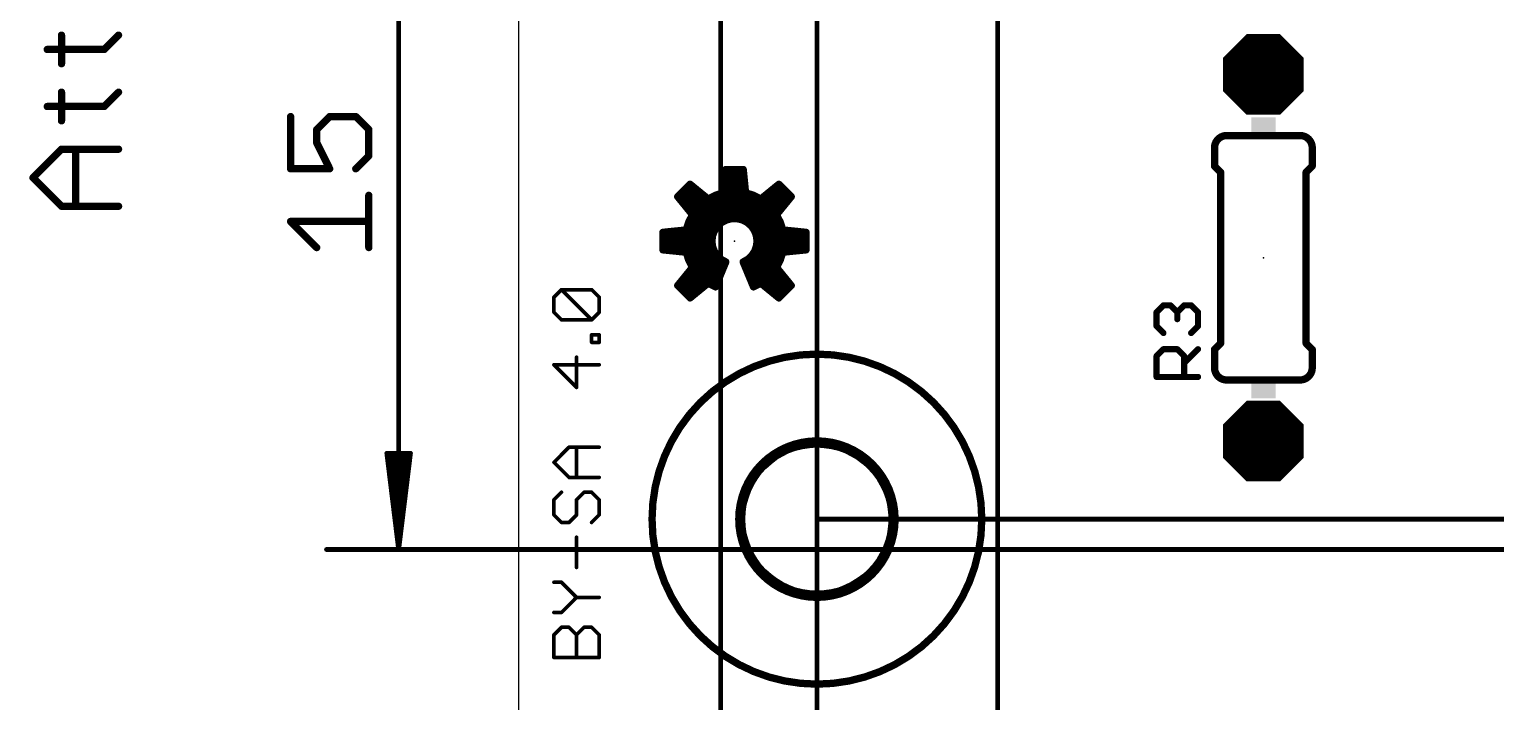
# Model space of a CAD drawing. Extents: x -10 to 70, y -21 to 116.
# Drawn here: x -10.18 to 20.32, y 6.29 to 20.26 of the extents above; entities that cross this region are included whole.
import ezdxf

# ---------------------------------------------------------------- set-up
doc = ezdxf.new("R2010")
doc.units = 0
for name, color, linetype in [('17', 82, 'CONTINUOUS'), ('20', 7, 'CONTINUOUS'), ('21', 253, 'CONTINUOUS'), ('23', 7, 'CONTINUOUS'), ('25', 253, 'CONTINUOUS'), ('47', 253, 'CONTINUOUS')]:
    doc.layers.add(name, color=color, linetype=linetype)

# ---------------------------------------------------------------- blocks, each defined once
blk = doc.blocks.new('RECT')
blk.add_solid([(-0.5, -0.5), (0.5, -0.5), (-0.5, 0.5), (0.5, 0.5)])
blk = doc.blocks.new('OCTAGONP')
at = {"const_width": 0.5}
blk.add_lwpolyline([(-0.25, -0.1036), (-0.25, 0.1036), (-0.1036, 0.25), (0.1036, 0.25), (0.25, 0.1036), (0.25, -0.1036), (0.1036, -0.25), (-0.1036, -0.25), (-0.25, -0.1036), (-0.25, 0.1036)], dxfattribs=at)

msp = doc.modelspace()

# ---------------------------------------------------------------- linework, layer by layer
at = {"layer": '20'}
msp.add_line((0, 0), (0, 50), dxfattribs=at)
msp.add_circle((6.1995, 10.08), 1.5, dxfattribs=at)
at = {"layer": '21'}
for points, const_width in [([(14.724, 18.052, 0.4142), (14.47, 17.798)], 0.1524), ([(14.724, 18.0901, 1), (14.724, 18.0139)], 0.0762), ([(14.724, 18.0139, 1), (14.724, 18.0901)], 0.0762), ([(16.502, 17.798, 0.4142), (16.248, 18.052)], 0.1524), ([(16.248, 18.0901, 1), (16.248, 18.0139)], 0.0762), ([(16.248, 18.0139, 1), (16.248, 18.0901)], 0.0762), ([(14.5081, 17.798, 1), (14.4319, 17.798)], 0.0762), ([(14.4319, 17.798, 1), (14.5081, 17.798)], 0.0762), ([(16.5401, 17.798, 1), (16.4639, 17.798)], 0.0762), ([(16.4639, 17.798, 1), (16.5401, 17.798)], 0.0762), ([(4.3022, 17.3848, 1), (4.3022, 17.3098)], 0.075), ([(4.3395, 17.3435, 1), (4.2649, 17.3511)], 0.075), ([(4.7051, 17.3511, 1), (4.6305, 17.3435)], 0.075), ([(4.6678, 17.3098, 1), (4.6678, 17.3848)], 0.075), ([(14.4319, 17.417, 1), (14.5081, 17.417)], 0.0762), ([(14.4969, 17.4439, 1), (14.4431, 17.3901)], 0.0762), ([(16.4639, 17.417, 1), (16.5401, 17.417)], 0.0762), ([(16.5289, 17.3901, 1), (16.4751, 17.4439)], 0.0762), ([(3.5852, 17.0696, 1), (3.5378, 17.0114)], 0.075), ([(3.588, 17.014, 1), (3.535, 17.067)], 0.075), ([(4.2728, 17.096, 1), (4.2728, 17.021)], 0.075), ([(4.2881, 17.246, 1), (4.2881, 17.171)], 0.075), ([(4.6819, 17.171, 1), (4.6819, 17.246)], 0.075), ([(4.6972, 17.021, 1), (4.6972, 17.096)], 0.075), ([(5.435, 17.067, 1), (5.382, 17.014)], 0.075), ([(5.4322, 17.0114, 1), (5.3848, 17.0696)], 0.075), ([(14.6351, 17.29, 1), (14.5589, 17.29)], 0.0762), ([(14.5701, 17.2631, 1), (14.6239, 17.3169)], 0.0762), ([(16.4131, 17.29, 1), (16.3369, 17.29)], 0.0762), ([(16.3481, 17.3169, 1), (16.4019, 17.2631)], 0.0762), ([(3.3321, 16.8057, 1), (3.2739, 16.7583)], 0.075), ([(3.2765, 16.8085, 1), (3.3295, 16.7555)], 0.075), ([(3.3222, 16.796, 1), (3.3222, 16.721)], 0.075), ([(3.4295, 16.946, 1), (3.4295, 16.871)], 0.075), ([(3.7234, 16.871, 1), (3.7234, 16.946)], 0.075), ([(3.9213, 16.7664, 1), (3.9557, 16.6998)], 0.075), ([(3.9074, 16.721, 1), (3.9074, 16.796)], 0.075), ([(3.9148, 16.704, 1), (3.9622, 16.7622)], 0.075), ([(3.9878, 16.796, 1), (3.9878, 16.721)], 0.075), ([(4.0789, 16.847, 1), (4.1018, 16.7756)], 0.075), ([(4.1075, 16.778, 1), (4.0732, 16.8447)], 0.075), ([(4.2157, 16.8672, 1), (4.2903, 16.8596)], 0.075), ([(4.2576, 16.946, 1), (4.2576, 16.871)], 0.075), ([(4.2644, 16.8277, 1), (4.2416, 16.8991)], 0.075), ([(4.7284, 16.8991, 1), (4.7056, 16.8277)], 0.075), ([(4.6797, 16.8596, 1), (4.7543, 16.8672)], 0.075), ([(4.7124, 16.871, 1), (4.7124, 16.946)], 0.075), ([(4.8968, 16.8447, 1), (4.8625, 16.778)], 0.075), ([(4.8682, 16.7756, 1), (4.8911, 16.847)], 0.075), ([(4.9822, 16.721, 1), (4.9822, 16.796)], 0.075), ([(5.0078, 16.7622, 1), (5.0552, 16.704)], 0.075), ([(5.0143, 16.6998, 1), (5.0487, 16.7664)], 0.075), ([(5.0627, 16.796, 1), (5.0627, 16.721)], 0.075), ([(5.2466, 16.946, 1), (5.2466, 16.871)], 0.075), ([(5.5405, 16.871, 1), (5.5405, 16.946)], 0.075), ([(5.6961, 16.7583, 1), (5.6379, 16.8057)], 0.075), ([(5.6405, 16.7555, 1), (5.6935, 16.8085)], 0.075), ([(5.6478, 16.721, 1), (5.6478, 16.796)], 0.075), ([(3.4445, 16.646, 1), (3.4445, 16.571)], 0.075), ([(3.5668, 16.496, 1), (3.5668, 16.421)], 0.075), ([(3.6437, 16.3878, 1), (3.5771, 16.4222)], 0.075), ([(5.3929, 16.4222, 1), (5.3263, 16.3878)], 0.075), ([(5.4032, 16.421, 1), (5.4032, 16.496)], 0.075), ([(5.5255, 16.571, 1), (5.5255, 16.646)], 0.075), ([(3.5019, 16.196, 1), (3.5019, 16.121)], 0.075), ([(3.4839, 16.0532, 1), (3.4763, 16.1278)], 0.075), ([(3.4988, 16.2703, 1), (3.5655, 16.236)], 0.075), ([(3.5679, 16.2417, 1), (3.4965, 16.2646)], 0.075), ([(3.5607, 16.346, 1), (3.5607, 16.271)], 0.075), ([(3.5813, 16.3813, 1), (3.6395, 16.4287)], 0.075), ([(4.1075, 16.1954, 1), (4.1576, 16.1396)], 0.075), ([(4.1635, 16.1463, 1), (4.1016, 16.1887)], 0.075), ([(4.1264, 16.121, 1), (4.1264, 16.196)], 0.075), ([(4.1984, 16.2755, 1), (4.2338, 16.2093)], 0.075), ([(4.2411, 16.2145, 1), (4.1911, 16.2703)], 0.075), ([(4.3058, 16.3316, 1), (4.3244, 16.2589)], 0.075), ([(4.3328, 16.2622, 1), (4.2974, 16.3283)], 0.075), ([(4.3667, 16.271, 1), (4.3667, 16.346)], 0.075), ([(4.4234, 16.3606, 1), (4.4242, 16.2856)], 0.075), ([(4.4331, 16.2868, 1), (4.4145, 16.3594)], 0.075), ([(4.5445, 16.3609, 1), (4.5275, 16.2878)], 0.075), ([(4.5364, 16.2868, 1), (4.5356, 16.3618)], 0.075), ([(4.6039, 16.346, 1), (4.6039, 16.271)], 0.075), ([(4.6622, 16.3323, 1), (4.6283, 16.2654)], 0.075), ([(4.6367, 16.2623, 1), (4.6538, 16.3354)], 0.075), ([(4.7697, 16.2766, 1), (4.7209, 16.2197)], 0.075), ([(4.7284, 16.2147, 1), (4.7623, 16.2816)], 0.075), ([(4.861, 16.1969, 1), (4.8, 16.1532)], 0.075), ([(4.8424, 16.196, 1), (4.8424, 16.121)], 0.075), ([(4.8061, 16.1466, 1), (4.8549, 16.2035)], 0.075), ([(5.3305, 16.4287, 1), (5.3887, 16.3813)], 0.075), ([(5.4735, 16.2646, 1), (5.4021, 16.2417)], 0.075), ([(5.4045, 16.236, 1), (5.4712, 16.2703)], 0.075), ([(5.4093, 16.271, 1), (5.4093, 16.346)], 0.075), ([(5.4937, 16.1278, 1), (5.4861, 16.0532)], 0.075), ([(5.4681, 16.121, 1), (5.4681, 16.196)], 0.075), ([(3.0337, 16.0413, 1), (2.9587, 16.0413)], 0.075), ([(2.9924, 16.0786, 1), (3, 16.004)], 0.075), ([(2.9962, 16.046, 1), (2.9962, 15.971)], 0.075), ([(2.9962, 15.896, 1), (2.9962, 15.821)], 0.075), ([(3.4444, 16.1019, 1), (3.5158, 16.0791)], 0.075), ([(4.0534, 15.8629, 1), (3.979, 15.8541)], 0.075), ([(3.979, 15.863, 1), (4.0534, 15.854)], 0.075), ([(3.9946, 15.9831, 1), (4.0647, 15.9567)], 0.075), ([(4.0669, 15.9654, 1), (3.9924, 15.9744)], 0.075), ([(4.0162, 15.821, 1), (4.0162, 15.896)], 0.075), ([(4.0382, 16.0961, 1), (4.1001, 16.0537)], 0.075), ([(4.1043, 16.0617, 1), (4.0341, 16.0881)], 0.075), ([(4.0442, 15.971, 1), (4.0442, 16.046)], 0.075), ([(4.9306, 16.0979, 1), (4.8611, 16.0699)], 0.075), ([(4.8654, 16.062, 1), (4.9263, 16.1057)], 0.075), ([(4.9261, 16.046, 1), (4.9261, 15.971)], 0.075), ([(4.9748, 15.9851, 1), (4.9005, 15.9745)], 0.075), ([(4.9029, 15.9658, 1), (4.9725, 15.9937)], 0.075), ([(4.9525, 15.896, 1), (4.9525, 15.821)], 0.075), ([(4.9909, 15.865, 1), (4.9162, 15.8723)], 0.075), ([(4.9164, 15.8634, 1), (4.9907, 15.874)], 0.075), ([(5.4542, 16.0791, 1), (5.5256, 16.1019)], 0.075), ([(6.0113, 16.0413, 1), (5.9363, 16.0413)], 0.075), ([(5.97, 16.004, 1), (5.9776, 16.0786)], 0.075), ([(5.9738, 15.971, 1), (5.9738, 16.046)], 0.075), ([(5.9738, 15.821, 1), (5.9738, 15.896)], 0.075), ([(2.9962, 15.746, 1), (2.9962, 15.671)], 0.075), ([(3, 15.713, 1), (2.9924, 15.6384)], 0.075), ([(2.9587, 15.6757, 1), (3.0337, 15.6757)], 0.075), ([(3.5158, 15.6379, 1), (3.4444, 15.6151)], 0.075), ([(3.5019, 15.596, 1), (3.5019, 15.521)], 0.075), ([(3.4763, 15.5892, 1), (3.4839, 15.6638)], 0.075), ([(4.0643, 15.762, 1), (3.994, 15.7361)], 0.075), ([(3.9919, 15.7447, 1), (4.0664, 15.7535)], 0.075), ([(4.0985, 15.6665, 1), (4.0361, 15.6248)], 0.075), ([(4.0321, 15.6327, 1), (4.1025, 15.6586)], 0.075), ([(4.0441, 15.671, 1), (4.0441, 15.746)], 0.075), ([(4.154, 15.5816, 1), (4.1031, 15.5265)], 0.075), ([(4.0973, 15.5332, 1), (4.1597, 15.5749)], 0.075), ([(4.1255, 15.521, 1), (4.1255, 15.596)], 0.075), ([(4.7806, 15.4478, 1), (4.7438, 15.5131)], 0.075), ([(4.8126, 15.5777, 1), (4.8755, 15.5367)], 0.075), ([(4.8449, 15.596, 1), (4.8449, 15.521)], 0.075), ([(4.8697, 15.5298, 1), (4.8184, 15.5845)], 0.075), ([(4.87, 15.6636, 1), (4.9407, 15.6387)], 0.075), ([(4.9368, 15.6307, 1), (4.8739, 15.6716)], 0.075), ([(4.9255, 15.746, 1), (4.9255, 15.671)], 0.075), ([(4.9052, 15.7607, 1), (4.9799, 15.7533)], 0.075), ([(4.9779, 15.7446, 1), (4.9072, 15.7695)], 0.075), ([(5.4861, 15.6638, 1), (5.4937, 15.5892)], 0.075), ([(5.5256, 15.6151, 1), (5.4542, 15.6379)], 0.075), ([(5.4681, 15.521, 1), (5.4681, 15.596)], 0.075), ([(5.9363, 15.6757, 1), (6.0113, 15.6757)], 0.075), ([(5.9776, 15.6384, 1), (5.97, 15.713)], 0.075), ([(5.9738, 15.671, 1), (5.9738, 15.746)], 0.075), ([(3.5655, 15.481, 1), (3.4988, 15.4467)], 0.075), ([(3.4965, 15.4524, 1), (3.5679, 15.4753)], 0.075), ([(3.5607, 15.446, 1), (3.5607, 15.371)], 0.075), ([(3.5668, 15.296, 1), (3.5668, 15.221)], 0.075), ([(3.5771, 15.2948, 1), (3.6437, 15.3292)], 0.075), ([(3.6395, 15.2883, 1), (3.5813, 15.3357)], 0.075), ([(4.2278, 15.512, 1), (4.1911, 15.4465)], 0.075), ([(4.184, 15.4517, 1), (4.2349, 15.5068)], 0.075), ([(4.2365, 15.221, 1), (4.2365, 15.296)], 0.075), ([(4.3402, 15.411, 1), (4.271, 15.4398)], 0.075), ([(4.2873, 15.3927, 1), (4.3239, 15.4581)], 0.075), ([(4.2986, 15.371, 1), (4.2986, 15.446)], 0.075), ([(4.699, 15.4398, 1), (4.6298, 15.411)], 0.075), ([(4.646, 15.4581, 1), (4.6828, 15.3927)], 0.075), ([(4.6714, 15.446, 1), (4.6714, 15.371)], 0.075), ([(4.7335, 15.296, 1), (4.7335, 15.221)], 0.075), ([(4.7365, 15.5078, 1), (4.7878, 15.4531)], 0.075), ([(5.3887, 15.3357, 1), (5.3305, 15.2883)], 0.075), ([(5.3263, 15.3292, 1), (5.3929, 15.2948)], 0.075), ([(5.4021, 15.4753, 1), (5.4735, 15.4524)], 0.075), ([(5.4032, 15.221, 1), (5.4032, 15.296)], 0.075), ([(5.4712, 15.4467, 1), (5.4045, 15.481)], 0.075), ([(5.4093, 15.371, 1), (5.4093, 15.446)], 0.075), ([(3.3295, 14.9615, 1), (3.2765, 14.9085)], 0.075), ([(3.2739, 14.9587, 1), (3.3321, 14.9113)], 0.075), ([(3.3222, 14.996, 1), (3.3222, 14.921)], 0.075), ([(3.4445, 15.146, 1), (3.4445, 15.071)], 0.075), ([(3.9557, 15.0172, 1), (3.9213, 14.9506)], 0.075), ([(3.9073, 14.921, 1), (3.9073, 14.996)], 0.075), ([(3.9622, 14.9548, 1), (3.9148, 15.013)], 0.075), ([(3.9878, 14.996, 1), (3.9878, 14.921)], 0.075), ([(4.0557, 14.9201, 1), (4.1249, 14.8913)], 0.075), ([(4.0731, 14.8724, 1), (4.1075, 14.939)], 0.075), ([(4.1122, 14.921, 1), (4.1122, 14.996)], 0.075), ([(4.1743, 15.071, 1), (4.1743, 15.146)], 0.075), ([(4.7957, 15.146, 1), (4.7957, 15.071)], 0.075), ([(4.8578, 14.996, 1), (4.8578, 14.921)], 0.075), ([(4.8625, 14.939, 1), (4.8969, 14.8724)], 0.075), ([(4.8451, 14.8913, 1), (4.9143, 14.9201)], 0.075), ([(4.9822, 14.921, 1), (4.9822, 14.996)], 0.075), ([(5.0552, 15.013, 1), (5.0078, 14.9548)], 0.075), ([(5.0487, 14.9506, 1), (5.0143, 15.0172)], 0.075), ([(5.0627, 14.996, 1), (5.0627, 14.921)], 0.075), ([(5.5255, 15.071, 1), (5.5255, 15.146)], 0.075), ([(5.6379, 14.9113, 1), (5.6961, 14.9587)], 0.075), ([(5.6935, 14.9085, 1), (5.6405, 14.9615)], 0.075), ([(5.6478, 14.921, 1), (5.6478, 14.996)], 0.075), ([(0.7488, 14.6918, 1), (0.7107, 14.6918)], 0.0381), ([(0.7163, 14.7053, 1), (0.7433, 14.6784)], 0.0381), ([(0.9, 14.8621, 1), (0.8731, 14.8351)], 0.0381), ([(0.8866, 14.8677, 1), (0.8866, 14.8296)], 0.0381), ([(0.9, 14.8351, 1), (0.8731, 14.8621)], 0.0381), ([(1.5271, 14.8621, 1), (1.5002, 14.8351)], 0.0381), ([(1.5136, 14.8296, 1), (1.5136, 14.8677)], 0.0381), ([(1.6895, 14.6918, 1), (1.6514, 14.6918)], 0.0381), ([(1.6569, 14.6784, 1), (1.6839, 14.7053)], 0.0381), ([(3.4295, 14.846, 1), (3.4295, 14.771)], 0.075), ([(3.5378, 14.7056, 1), (3.5852, 14.6474)], 0.075), ([(3.535, 14.65, 1), (3.588, 14.703)], 0.075), ([(3.7234, 14.771, 1), (3.7234, 14.846)], 0.075), ([(5.2466, 14.846, 1), (5.2466, 14.771)], 0.075), ([(5.382, 14.703, 1), (5.435, 14.65)], 0.075), ([(5.3848, 14.6474, 1), (5.4322, 14.7056)], 0.075), ([(5.5405, 14.771, 1), (5.5405, 14.846)], 0.075), ([(0.7107, 14.3783, 1), (0.7488, 14.3783)], 0.0381), ([(0.7433, 14.3918, 1), (0.7163, 14.3648)], 0.0381), ([(1.6514, 14.3783, 1), (1.6895, 14.3783)], 0.0381), ([(1.6839, 14.3648, 1), (1.6569, 14.3918)], 0.0381), ([(0.8866, 14.2406, 1), (0.8866, 14.2025)], 0.0381), ([(0.8731, 14.2081, 1), (0.9, 14.235)], 0.0381), ([(1.5002, 14.235, 1), (1.5271, 14.2081)], 0.0381), ([(1.5002, 14.2081, 1), (1.5271, 14.235)], 0.0381), ([(1.5136, 14.2025, 1), (1.5136, 14.2406)], 0.0381), ([(1.5327, 13.9106, 1), (1.4946, 13.9106)], 0.0381), ([(1.5136, 13.9296, 1), (1.5136, 13.8915)], 0.0381), ([(1.5136, 13.7728, 1), (1.5136, 13.7347)], 0.0381), ([(1.4946, 13.7538, 1), (1.5327, 13.7538)], 0.0381), ([(1.6895, 13.9106, 1), (1.6514, 13.9106)], 0.0381), ([(1.6514, 13.7538, 1), (1.6895, 13.7538)], 0.0381), ([(1.6704, 13.8915, 1), (1.6704, 13.9296)], 0.0381), ([(1.6704, 13.7347, 1), (1.6704, 13.7728)], 0.0381), ([(14.5589, 13.734, 1), (14.6351, 13.734)], 0.0762), ([(14.6239, 13.7071, 1), (14.5701, 13.7609)], 0.0762), ([(16.3369, 13.734, 1), (16.4131, 13.734)], 0.0762), ([(16.4019, 13.7609, 1), (16.3481, 13.7071)], 0.0762), ([(1.2192, 13.4453, 1), (1.1811, 13.4453)], 0.0381), ([(6.1995, 6.651, 1), (6.1995, 13.509, 1), (6.1995, 6.651)], 0.1524), ([(14.5081, 13.607, 1), (14.4319, 13.607)], 0.0762), ([(14.4431, 13.6339, 1), (14.4969, 13.5801)], 0.0762), ([(16.5401, 13.607, 1), (16.4639, 13.607)], 0.0762), ([(16.4751, 13.5801, 1), (16.5289, 13.6339)], 0.0762), ([(0.7298, 13.3076, 1), (0.7298, 13.2695)], 0.0381), ([(0.7433, 13.302, 1), (0.7163, 13.2751)], 0.0381), ([(1.6704, 13.2695, 1), (1.6704, 13.3076)], 0.0381), ([(14.47, 13.226, 0.4142), (14.724, 12.972)], 0.1524), ([(14.5081, 13.226, 1), (14.4319, 13.226)], 0.0762), ([(14.4319, 13.226, 1), (14.5081, 13.226)], 0.0762), ([(16.248, 12.972, 0.4142), (16.502, 13.226)], 0.1524), ([(16.5401, 13.226, 1), (16.4639, 13.226)], 0.0762), ([(16.4639, 13.226, 1), (16.5401, 13.226)], 0.0762), ([(1.1811, 12.8183, 1), (1.2192, 12.8183)], 0.0381), ([(1.1866, 12.8048, 1), (1.2136, 12.8317)], 0.0381), ([(14.724, 13.0101, 1), (14.724, 12.9339)], 0.0762), ([(14.724, 12.9339, 1), (14.724, 13.0101)], 0.0762), ([(16.248, 13.0101, 1), (16.248, 12.9339)], 0.0762), ([(16.248, 12.9339, 1), (16.248, 13.0101)], 0.0762), ([(1.0433, 11.5934, 1), (1.0433, 11.5553)], 0.0381), ([(1.0568, 11.5608, 1), (1.0299, 11.5878)], 0.0381), ([(1.2192, 11.5743, 1), (1.1811, 11.5743)], 0.0381), ([(1.6704, 11.5553, 1), (1.6704, 11.5934)], 0.0381), ([(6.1995, 8.48, 1), (6.1995, 11.68, 1), (6.1995, 8.48)], 0.2032), ([(0.7433, 11.2742, 1), (0.7163, 11.2473)], 0.0381), ([(0.7163, 11.2742, 1), (0.7433, 11.2473)], 0.0381), ([(1.0433, 10.9663, 1), (1.0433, 10.9282)], 0.0381), ([(1.6704, 10.9282, 1), (1.6704, 10.9663)], 0.0381), ([(0.9, 10.6253, 1), (0.8731, 10.6523)], 0.0381), ([(1.0299, 10.9338, 1), (1.0568, 10.9607)], 0.0381), ([(1.1811, 10.9472, 1), (1.2192, 10.9472)], 0.0381), ([(1.3569, 10.6578, 1), (1.3569, 10.6197)], 0.0381), ([(1.3703, 10.6253, 1), (1.3434, 10.6523)], 0.0381), ([(1.5271, 10.6523, 1), (1.5002, 10.6253)], 0.0381), ([(1.5136, 10.6197, 1), (1.5136, 10.6578)], 0.0381), ([(0.7488, 10.482, 1), (0.7107, 10.482)], 0.0381), ([(0.7163, 10.4955, 1), (0.7433, 10.4685)], 0.0381), ([(1.1866, 10.4955, 1), (1.2136, 10.4685)], 0.0381), ([(1.2192, 10.482, 1), (1.1811, 10.482)], 0.0381), ([(1.6895, 10.482, 1), (1.6514, 10.482)], 0.0381), ([(1.6569, 10.4685, 1), (1.6839, 10.4955)], 0.0381), ([(0.7107, 10.1685, 1), (0.7488, 10.1685)], 0.0381), ([(0.7433, 10.1819, 1), (0.7163, 10.155)], 0.0381), ([(1.1811, 10.1685, 1), (1.2192, 10.1685)], 0.0381), ([(1.2136, 10.155, 1), (1.1866, 10.1819)], 0.0381), ([(1.6514, 10.1685, 1), (1.6895, 10.1685)], 0.0381), ([(1.6839, 10.155, 1), (1.6569, 10.1819)], 0.0381), ([(0.8866, 10.0308, 1), (0.8866, 9.9927)], 0.0381), ([(0.8731, 9.9982, 1), (0.9, 10.0252)], 0.0381), ([(1.0299, 10.0252, 1), (1.0568, 9.9982)], 0.0381), ([(1.0433, 9.9927, 1), (1.0433, 10.0308)], 0.0381), ([(1.5002, 10.0252, 1), (1.5271, 9.9982)], 0.0381), ([(1.2192, 9.7033, 1), (1.1811, 9.7033)], 0.0381), ([(1.1811, 9.0762, 1), (1.2192, 9.0762)], 0.0381), ([(0.7298, 8.7868, 1), (0.7298, 8.7487)], 0.0381), ([(0.9, 8.7812, 1), (0.8731, 8.7543)], 0.0381), ([(0.8866, 8.7487, 1), (0.8866, 8.7868)], 0.0381), ([(1.2001, 8.4733, 1), (1.2001, 8.4352)], 0.0381), ([(1.2136, 8.4407, 1), (1.1866, 8.4677)], 0.0381), ([(1.1866, 8.4407, 1), (1.2136, 8.4677)], 0.0381), ([(1.6704, 8.4352, 1), (1.6704, 8.4733)], 0.0381), ([(0.7298, 8.1597, 1), (0.7298, 8.1216)], 0.0381), ([(0.8731, 8.1541, 1), (0.9, 8.1272)], 0.0381), ([(0.8866, 8.1216, 1), (0.8866, 8.1597)], 0.0381), ([(0.7488, 7.6755, 1), (0.7107, 7.6755)], 0.0381), ([(0.7163, 7.6889, 1), (0.7433, 7.662)], 0.0381), ([(0.8866, 7.8513, 1), (0.8866, 7.8132)], 0.0381), ([(0.9, 7.8188, 1), (0.8731, 7.8457)], 0.0381), ([(1.0568, 7.8457, 1), (1.0299, 7.8188)], 0.0381), ([(1.0433, 7.8132, 1), (1.0433, 7.8513)], 0.0381), ([(1.1866, 7.6889, 1), (1.2136, 7.662)], 0.0381), ([(1.2192, 7.6755, 1), (1.1811, 7.6755)], 0.0381), ([(1.1866, 7.662, 1), (1.2136, 7.6889)], 0.0381), ([(1.3569, 7.8513, 1), (1.3569, 7.8132)], 0.0381), ([(1.3703, 7.8188, 1), (1.3434, 7.8457)], 0.0381), ([(1.5271, 7.8457, 1), (1.5002, 7.8188)], 0.0381), ([(1.5136, 7.8132, 1), (1.5136, 7.8513)], 0.0381), ([(1.6895, 7.6755, 1), (1.6514, 7.6755)], 0.0381), ([(1.6569, 7.662, 1), (1.6839, 7.6889)], 0.0381), ([(0.7107, 7.2052, 1), (0.7488, 7.2052)], 0.0381), ([(0.7298, 7.2242, 1), (0.7298, 7.1861)], 0.0381), ([(1.1811, 7.2052, 1), (1.2192, 7.2052)], 0.0381), ([(1.6514, 7.2052, 1), (1.6895, 7.2052)], 0.0381), ([(1.6704, 7.1861, 1), (1.6704, 7.2242)], 0.0381)]:
    msp.add_lwpolyline(points, format="xyb", dxfattribs=dict(at, const_width=const_width))
for points, const_width in [([(16.248, 18.052), (14.724, 18.052)], 0.1524), ([(14.47, 17.798), (14.47, 17.417)], 0.1524), ([(16.502, 17.798), (16.502, 17.417)], 0.1524), ([(4.3022, 17.3473), (4.253, 16.8634)], 0.15), ([(4.6678, 17.3473), (4.3022, 17.3473)], 0.15), ([(4.717, 16.8634), (4.6678, 17.3473)], 0.15), ([(14.597, 17.29), (14.47, 17.417)], 0.1524), ([(16.375, 17.29), (16.502, 17.417)], 0.1524), ([(3.5615, 17.0405), (3.303, 16.782)], 0.15), ([(3.9385, 16.7331), (3.5615, 17.0405)], 0.15), ([(4.2728, 17.0585), (4.6972, 17.0585)], 0.15), ([(4.2881, 17.2085), (4.6819, 17.2085)], 0.15), ([(5.4085, 17.0405), (5.0315, 16.7331)], 0.15), ([(5.667, 16.782), (5.4085, 17.0405)], 0.15), ([(14.597, 17.29), (14.597, 13.734)], 0.1524), ([(16.375, 17.29), (16.375, 13.734)], 0.1524), ([(3.303, 16.782), (3.6104, 16.405)], 0.15), ([(3.3222, 16.7585), (3.9074, 16.7585)], 0.15), ([(3.4295, 16.9085), (3.7234, 16.9085)], 0.15), ([(4.0903, 16.8113), (3.9385, 16.7331)], 0.15), ([(3.9878, 16.7585), (4.9822, 16.7585)], 0.15), ([(4.253, 16.8634), (4.0903, 16.8113)], 0.15), ([(4.2576, 16.9085), (4.7124, 16.9085)], 0.15), ([(4.8797, 16.8113), (4.717, 16.8634)], 0.15), ([(5.0315, 16.7331), (4.8797, 16.8113)], 0.15), ([(5.0627, 16.7585), (5.6478, 16.7585)], 0.15), ([(5.2466, 16.9085), (5.5405, 16.9085)], 0.15), ([(5.3596, 16.405), (5.667, 16.782)], 0.15), ([(3.4445, 16.6085), (5.5255, 16.6085)], 0.15), ([(3.6104, 16.405), (3.5322, 16.2532)], 0.15), ([(3.5668, 16.4585), (5.4032, 16.4585)], 0.15), ([(5.4378, 16.2532), (5.3596, 16.405)], 0.15), ([(3.4801, 16.0905), (2.9962, 16.0413)], 0.15), ([(3.5322, 16.2532), (3.4801, 16.0905)], 0.15), ([(3.5019, 16.1585), (4.1264, 16.1585)], 0.15), ([(3.5607, 16.3085), (4.3667, 16.3085)], 0.15), ([(4.0692, 16.0749), (4.1326, 16.1675)], 0.15), ([(4.1326, 16.1675), (4.2161, 16.2424)], 0.15), ([(4.2161, 16.2424), (4.3151, 16.2953)], 0.15), ([(4.3151, 16.2953), (4.4238, 16.3231)], 0.15), ([(4.4238, 16.3231), (4.536, 16.3243)], 0.15), ([(4.536, 16.3243), (4.6452, 16.2989)], 0.15), ([(4.6039, 16.3085), (5.4093, 16.3085)], 0.15), ([(4.6452, 16.2989), (4.7453, 16.2481)], 0.15), ([(4.7453, 16.2481), (4.8305, 16.1751)], 0.15), ([(4.8305, 16.1751), (4.8959, 16.0839)], 0.15), ([(4.8424, 16.1585), (5.4681, 16.1585)], 0.15), ([(5.4899, 16.0905), (5.4378, 16.2532)], 0.15), ([(5.9738, 16.0413), (5.4899, 16.0905)], 0.15), ([(2.9962, 16.0413), (2.9962, 15.6757)], 0.15), ([(2.9962, 16.0085), (4.0442, 16.0085)], 0.15), ([(2.9962, 15.8585), (4.0162, 15.8585)], 0.15), ([(4.0162, 15.8585), (4.0297, 15.9699)], 0.15), ([(4.0291, 15.7491), (4.0162, 15.8585)], 0.15), ([(4.0297, 15.9699), (4.0692, 16.0749)], 0.15), ([(4.8959, 16.0839), (4.9377, 15.9798)], 0.15), ([(4.9261, 16.0085), (5.9738, 16.0085)], 0.15), ([(4.9377, 15.9798), (4.9535, 15.8687)], 0.15), ([(4.9535, 15.8687), (4.9426, 15.757)], 0.15), ([(4.9525, 15.8585), (5.9738, 15.8585)], 0.15), ([(5.9738, 15.6757), (5.9738, 16.0413)], 0.15), ([(2.9962, 15.7085), (4.0441, 15.7085)], 0.15), ([(2.9962, 15.6757), (3.4801, 15.6265)], 0.15), ([(3.4801, 15.6265), (3.5322, 15.4638)], 0.15), ([(3.5019, 15.5585), (4.1255, 15.5585)], 0.15), ([(4.0673, 15.6457), (4.0291, 15.7491)], 0.15), ([(4.1285, 15.554), (4.0673, 15.6457)], 0.15), ([(4.2094, 15.4792), (4.1285, 15.554)], 0.15), ([(4.7622, 15.4805), (4.6644, 15.4254)], 0.15), ([(4.844, 15.5572), (4.7622, 15.4805)], 0.15), ([(4.9053, 15.6512), (4.844, 15.5572)], 0.15), ([(4.8449, 15.5585), (5.4681, 15.5585)], 0.15), ([(4.9426, 15.757), (4.9053, 15.6512)], 0.15), ([(4.9255, 15.7085), (5.9738, 15.7085)], 0.15), ([(5.4378, 15.4638), (5.4899, 15.6265)], 0.15), ([(5.4899, 15.6265), (5.9738, 15.6757)], 0.15), ([(3.6104, 15.312), (3.303, 14.935)], 0.15), ([(3.5322, 15.4638), (3.6104, 15.312)], 0.15), ([(3.5607, 15.4085), (4.2986, 15.4085)], 0.15), ([(3.5668, 15.2585), (4.2365, 15.2585)], 0.15), ([(4.0903, 14.9057), (4.3056, 15.4254)], 0.15), ([(4.3056, 15.4254), (4.2094, 15.4792)], 0.15), ([(4.6644, 15.4254), (4.8797, 14.9057)], 0.15), ([(4.6714, 15.4085), (5.4093, 15.4085)], 0.15), ([(4.7335, 15.2585), (5.4032, 15.2585)], 0.15), ([(5.3596, 15.312), (5.4378, 15.4638)], 0.15), ([(5.667, 14.935), (5.3596, 15.312)], 0.15), ([(3.303, 14.935), (3.5615, 14.6765)], 0.15), ([(3.3222, 14.9585), (3.9073, 14.9585)], 0.15), ([(3.4445, 15.1085), (4.1743, 15.1085)], 0.15), ([(3.5615, 14.6765), (3.9385, 14.9839)], 0.15), ([(3.9385, 14.9839), (4.0903, 14.9057)], 0.15), ([(3.9878, 14.9585), (4.1122, 14.9585)], 0.15), ([(4.7957, 15.1085), (5.5255, 15.1085)], 0.15), ([(4.8578, 14.9585), (4.9822, 14.9585)], 0.15), ([(4.8797, 14.9057), (5.0315, 14.9839)], 0.15), ([(5.0315, 14.9839), (5.4085, 14.6765)], 0.15), ([(5.0627, 14.9585), (5.6478, 14.9585)], 0.15), ([(5.4085, 14.6765), (5.667, 14.935)], 0.15), ([(0.7298, 14.6918), (0.8866, 14.8486)], 0.0762), ([(0.7298, 14.3783), (0.7298, 14.6918)], 0.0762), ([(0.8866, 14.8486), (1.5136, 14.8486)], 0.0762), ([(1.5136, 14.2215), (0.8866, 14.8486)], 0.0762), ([(1.5136, 14.8486), (1.6704, 14.6918)], 0.0762), ([(1.6704, 14.6918), (1.6704, 14.3783)], 0.0762), ([(3.4295, 14.8085), (3.7234, 14.8085)], 0.15), ([(5.2466, 14.8085), (5.5405, 14.8085)], 0.15), ([(0.8866, 14.2215), (0.7298, 14.3783)], 0.0762), ([(1.6704, 14.3783), (1.5136, 14.2215)], 0.0762), ([(1.5136, 14.2215), (0.8866, 14.2215)], 0.0762), ([(1.5136, 13.7538), (1.5136, 13.9106)], 0.0762), ([(1.5136, 13.9106), (1.6704, 13.9106)], 0.0762), ([(1.6704, 13.7538), (1.5136, 13.7538)], 0.0762), ([(1.6704, 13.9106), (1.6704, 13.7538)], 0.0762), ([(14.597, 13.734), (14.47, 13.607)], 0.1524), ([(16.375, 13.734), (16.502, 13.607)], 0.1524), ([(1.2001, 12.8183), (1.2001, 13.4453)], 0.0762), ([(14.47, 13.226), (14.47, 13.607)], 0.1524), ([(16.502, 13.226), (16.502, 13.607)], 0.1524), ([(1.6704, 13.2886), (0.7298, 13.2886)], 0.0762), ([(0.7298, 13.2886), (1.2001, 12.8183)], 0.0762), ([(16.248, 12.972), (14.724, 12.972)], 0.1524), ([(0.7298, 11.2608), (1.0433, 11.5743)], 0.0762), ([(1.0433, 11.5743), (1.6704, 11.5743)], 0.0762), ([(1.2001, 10.9472), (1.2001, 11.5743)], 0.0762), ([(1.0433, 10.9472), (0.7298, 11.2608)], 0.0762), ([(1.6704, 10.9472), (1.0433, 10.9472)], 0.0762), ([(0.8866, 10.6388), (0.7298, 10.482)], 0.0762), ([(1.2001, 10.482), (1.3569, 10.6388)], 0.0762), ([(1.3569, 10.6388), (1.5136, 10.6388)], 0.0762), ([(1.5136, 10.6388), (1.6704, 10.482)], 0.0762), ([(0.7298, 10.482), (0.7298, 10.1685)], 0.0762), ([(1.2001, 10.1685), (1.2001, 10.482)], 0.0762), ([(1.6704, 10.482), (1.6704, 10.1685)], 0.0762), ([(0.7298, 10.1685), (0.8866, 10.0117)], 0.0762), ([(1.0433, 10.0117), (1.2001, 10.1685)], 0.0762), ([(1.6704, 10.1685), (1.5136, 10.0117)], 0.0762), ([(0.8866, 10.0117), (1.0433, 10.0117)], 0.0762), ([(1.2001, 9.0762), (1.2001, 9.7033)], 0.0762), ([(0.8866, 8.7677), (0.7298, 8.7677)], 0.0762), ([(1.2001, 8.4542), (0.8866, 8.7677)], 0.0762), ([(0.8866, 8.1407), (1.2001, 8.4542)], 0.0762), ([(1.2001, 8.4542), (1.6704, 8.4542)], 0.0762), ([(0.7298, 8.1407), (0.8866, 8.1407)], 0.0762), ([(0.7298, 7.6755), (0.8866, 7.8322)], 0.0762), ([(0.7298, 7.2052), (0.7298, 7.6755)], 0.0762), ([(0.8866, 7.8322), (1.0433, 7.8322)], 0.0762), ([(1.0433, 7.8322), (1.2001, 7.6755)], 0.0762), ([(1.2001, 7.6755), (1.3569, 7.8322)], 0.0762), ([(1.2001, 7.2052), (1.2001, 7.6755)], 0.0762), ([(1.3569, 7.8322), (1.5136, 7.8322)], 0.0762), ([(1.5136, 7.8322), (1.6704, 7.6755)], 0.0762), ([(1.6704, 7.6755), (1.6704, 7.2052)], 0.0762), ([(1.6704, 7.2052), (0.7298, 7.2052)], 0.0762)]:
    msp.add_lwpolyline(points, dxfattribs=dict(at, const_width=const_width))
at = {"layer": '23'}
for p in [(4.485, 15.8585), (15.486, 15.512), (15.486, 15.512), (6.1995, 10.08)]:
    msp.add_point(p, dxfattribs=at)
at = {"layer": '25', "const_width": 0.0635}
for points in [[(13.2403, 14.4023, 1), (13.2852, 14.3573)], [(13.2945, 14.3798, 1), (13.231, 14.3798)], [(13.4068, 14.5556, 1), (13.4068, 14.4921)], [(13.4293, 14.5014, 1), (13.3844, 14.5463)], [(13.5733, 14.5463, 1), (13.5284, 14.5014)], [(13.5509, 14.4921, 1), (13.5509, 14.5556)], [(13.7267, 14.3798, 1), (13.6632, 14.3798)], [(13.6725, 14.4023, 1), (13.7174, 14.3573)], [(13.6725, 14.3573, 1), (13.7174, 14.4023)], [(13.839, 14.5556, 1), (13.839, 14.4921)], [(13.8614, 14.5014, 1), (13.8165, 14.5463)], [(14.0055, 14.5463, 1), (13.9606, 14.5014)], [(13.983, 14.4921, 1), (13.983, 14.5556)], [(14.1589, 14.3798, 1), (14.0953, 14.3798)], [(14.1046, 14.3573, 1), (14.1496, 14.4023)], [(13.2852, 14.1141, 1), (13.2403, 14.0692)], [(13.231, 14.0917, 1), (13.2945, 14.0917)], [(13.6632, 14.2357, 1), (13.7267, 14.2357)], [(14.0953, 14.0917, 1), (14.1589, 14.0917)], [(14.1496, 14.0692, 1), (14.1046, 14.1141)], [(13.3844, 13.9252, 1), (13.4293, 13.9701)], [(13.9606, 13.9701, 1), (14.0055, 13.9252)], [(13.2945, 13.4677, 1), (13.231, 13.4677)], [(13.2403, 13.4901, 1), (13.2852, 13.4452)], [(13.4068, 13.6435, 1), (13.4068, 13.58)], [(13.4293, 13.5893, 1), (13.3844, 13.6342)], [(13.7174, 13.6342, 1), (13.6725, 13.5893)], [(13.6949, 13.58, 1), (13.6949, 13.6435)], [(13.8707, 13.4677, 1), (13.8072, 13.4677)], [(13.8165, 13.4452, 1), (13.8614, 13.4901)], [(14.1496, 13.5893, 1), (14.1046, 13.6342)], [(13.8165, 13.3461, 1), (13.8614, 13.3012)], [(13.2628, 13.0673, 1), (13.2628, 13.0038)], [(13.231, 13.0355, 1), (13.2945, 13.0355)], [(13.8072, 13.0355, 1), (13.8707, 13.0355)], [(14.1271, 13.0038, 1), (14.1271, 13.0673)]]:
    msp.add_lwpolyline(points, format="xyb", dxfattribs=at)
at = {"layer": '25', "const_width": 0.127}
for points in [[(13.2628, 14.3798), (13.4068, 14.5239)], [(13.2628, 14.0917), (13.2628, 14.3798)], [(13.4068, 14.5239), (13.5509, 14.5239)], [(13.5509, 14.5239), (13.6949, 14.3798)], [(13.6949, 14.3798), (13.839, 14.5239)], [(13.6949, 14.3798), (13.6949, 14.2357)], [(13.839, 14.5239), (13.983, 14.5239)], [(13.983, 14.5239), (14.1271, 14.3798)], [(14.1271, 14.3798), (14.1271, 14.0917)], [(13.4068, 13.9476), (13.2628, 14.0917)], [(14.1271, 14.0917), (13.983, 13.9476)], [(13.2628, 13.4677), (13.4068, 13.6117)], [(13.2628, 13.0355), (13.2628, 13.4677)], [(13.4068, 13.6117), (13.6949, 13.6117)], [(13.6949, 13.6117), (13.839, 13.4677)], [(13.839, 13.3236), (14.1271, 13.6117)], [(13.839, 13.4677), (13.839, 13.0355)], [(14.1271, 13.0355), (13.2628, 13.0355)]]:
    msp.add_lwpolyline(points, dxfattribs=at)
at = {"layer": '47'}
for points, const_width in [([(6.1995, 10.08), (6.1995, 115)], 0.1), ([(4.1995, 55.33), (4.1995, -8.5)], 0.1), ([(-2.5, 24.685), (-2.5, 9.4495)], 0.1), ([(9.9595, 24.6985), (9.9595, -8.5)], 0.1), ([(-9.5125, 19.5442), (-9.5125, 20.1373)], 0.1524), ([(-8.6228, 19.8408), (-8.3262, 20.1373)], 0.1524), ([(-9.8091, 19.8408), (-8.6228, 19.8408)], 0.1524), ([(-9.5125, 18.3592), (-9.5125, 18.9524)], 0.1524), ([(-8.6228, 18.6558), (-8.3262, 18.9524)], 0.1524), ([(-9.8091, 18.6558), (-8.6228, 18.6558)], 0.1524), ([(-4.7477, 18.4461), (-4.7477, 17.3614)], 0.1524), ([(-4.2054, 18.1749), (-3.9342, 18.4461)], 0.1524), ([(-3.9342, 18.4461), (-3.3919, 18.4461)], 0.1524), ([(-3.3919, 18.4461), (-3.1207, 18.1749)], 0.1524), ([(-4.2054, 17.9037), (-4.2054, 18.1749)], 0.1524), ([(-3.1207, 18.1749), (-3.1207, 17.6326)], 0.1524), ([(-10.1057, 17.1749), (-9.5125, 17.768)], 0.1524), ([(-9.5125, 17.768), (-8.3262, 17.768)], 0.1524), ([(-9.216, 16.5817), (-9.216, 17.768)], 0.1524), ([(-3.9342, 17.3614), (-4.2054, 17.9037)], 0.1524), ([(-3.1207, 17.6326), (-3.3919, 17.3614)], 0.1524), ([(-4.7477, 17.3614), (-3.9342, 17.3614)], 0.1524), ([(-9.5125, 16.5817), (-10.1057, 17.1749)], 0.1524), ([(-3.1207, 15.7242), (-3.1207, 16.8089)], 0.1524), ([(-8.3262, 16.5817), (-9.5125, 16.5817)], 0.1524), ([(-4.2054, 15.7242), (-4.7477, 16.2666)], 0.1524), ([(-4.7477, 16.2666), (-3.1207, 16.2666)], 0.1524), ([(-2.5, 9.4495), (-2.7456, 11.4495)], 0.1), ([(-2.7456, 11.4495), (-2.2544, 11.4495)], 0.1), ([(-2.5, 9.4495), (-2.7, 11.4495)], 0.1), ([(-2.5, 9.4495), (-2.6, 11.4495)], 0.1), ([(-2.2544, 11.4495), (-2.5, 9.4495)], 0.1), ([(-2.4, 11.4495), (-2.5, 9.4495)], 0.1), ([(-2.3, 11.4495), (-2.5, 9.4495)], 0.1), ([(6.1995, 10.08), (59, 10.08)], 0.1), ([(6.1995, 10.08), (6.1995, -12.5)], 0.1), ([(25.205, 9.4495), (-4, 9.4495)], 0.1)]:
    msp.add_lwpolyline(points, dxfattribs=dict(at, const_width=const_width))
for points, const_width in [([(-9.4744, 20.1373, 1), (-9.5506, 20.1373)], 0.0762), ([(-8.2993, 20.1104, 1), (-8.3531, 20.1643)], 0.0762), ([(-9.8091, 19.8789, 1), (-9.8091, 19.8027)], 0.0762), ([(-8.6497, 19.8677, 1), (-8.5958, 19.8138)], 0.0762), ([(-8.6228, 19.8027, 1), (-8.6228, 19.8789)], 0.0762), ([(-9.5506, 19.5442, 1), (-9.4744, 19.5442)], 0.0762), ([(-9.4744, 18.9524, 1), (-9.5506, 18.9524)], 0.0762), ([(-8.2993, 18.9254, 1), (-8.3531, 18.9793)], 0.0762), ([(-9.8091, 18.6939, 1), (-9.8091, 18.6177)], 0.0762), ([(-8.6497, 18.6827, 1), (-8.5958, 18.6288)], 0.0762), ([(-8.6228, 18.6177, 1), (-8.6228, 18.6939)], 0.0762), ([(-9.5506, 18.3592, 1), (-9.4744, 18.3592)], 0.0762), ([(-4.7096, 18.4461, 1), (-4.7858, 18.4461)], 0.0762), ([(-3.9342, 18.4842, 1), (-3.9342, 18.408)], 0.0762), ([(-3.9073, 18.4191, 1), (-3.9611, 18.473)], 0.0762), ([(-3.3649, 18.473, 1), (-3.4188, 18.4191)], 0.0762), ([(-3.3919, 18.408, 1), (-3.3919, 18.4842)], 0.0762), ([(-4.1673, 18.1749, 1), (-4.2435, 18.1749)], 0.0762), ([(-4.2323, 18.2018, 1), (-4.1784, 18.1479)], 0.0762), ([(-3.0826, 18.1749, 1), (-3.1588, 18.1749)], 0.0762), ([(-3.1476, 18.1479, 1), (-3.0938, 18.2018)], 0.0762), ([(-9.5125, 17.8061, 1), (-9.5125, 17.7299)], 0.0762), ([(-9.4856, 17.7411, 1), (-9.5395, 17.795)], 0.0762), ([(-9.1779, 17.768, 1), (-9.2541, 17.768)], 0.0762), ([(-8.3262, 17.7299, 1), (-8.3262, 17.8061)], 0.0762), ([(-4.2435, 17.9037, 1), (-4.1673, 17.9037)], 0.0762), ([(-4.1713, 17.9208, 1), (-4.2394, 17.8867)], 0.0762), ([(-3.0938, 17.6056, 1), (-3.1476, 17.6595)], 0.0762), ([(-4.7477, 17.3995, 1), (-4.7477, 17.3233)], 0.0762), ([(-4.7858, 17.3614, 1), (-4.7096, 17.3614)], 0.0762), ([(-3.9683, 17.3444, 1), (-3.9001, 17.3784)], 0.0762), ([(-3.9342, 17.3233, 1), (-3.9342, 17.3995)], 0.0762), ([(-3.4188, 17.3883, 1), (-3.3649, 17.3345)], 0.0762), ([(-3.1588, 17.6326, 1), (-3.0826, 17.6326)], 0.0762), ([(-10.0788, 17.2018, 1), (-10.1327, 17.1479)], 0.0762), ([(-10.1327, 17.2018, 1), (-10.0788, 17.1479)], 0.0762), ([(-3.0826, 16.8089, 1), (-3.1588, 16.8089)], 0.0762), ([(-9.5125, 16.6198, 1), (-9.5125, 16.5436)], 0.0762), ([(-9.5395, 16.5548, 1), (-9.4856, 16.6086)], 0.0762), ([(-9.2541, 16.5817, 1), (-9.1779, 16.5817)], 0.0762), ([(-8.3262, 16.5436, 1), (-8.3262, 16.6198)], 0.0762), ([(-4.7207, 16.2935, 1), (-4.7746, 16.2396)], 0.0762), ([(-4.7477, 16.3047, 1), (-4.7477, 16.2285)], 0.0762), ([(-3.1207, 16.2285, 1), (-3.1207, 16.3047)], 0.0762), ([(-4.2323, 15.6973, 1), (-4.1784, 15.7512)], 0.0762), ([(-3.1588, 15.7242, 1), (-3.0826, 15.7242)], 0.0762), ([(-2.7208, 11.4525, 1), (-2.7704, 11.4465)], 0.05), ([(-2.7456, 11.4745, 1), (-2.7456, 11.4245)], 0.05), ([(-2.6751, 11.452, 1), (-2.7249, 11.447)], 0.05), ([(-2.575, 11.4507, 1), (-2.625, 11.4483)], 0.05), ([(-2.375, 11.4483, 1), (-2.425, 11.4507)], 0.05), ([(-2.2751, 11.447, 1), (-2.3249, 11.452)], 0.05), ([(-2.2296, 11.4465, 1), (-2.2792, 11.4525)], 0.05), ([(-2.2544, 11.4245, 1), (-2.2544, 11.4745)], 0.05), ([(6.1995, 10.105, 1), (6.1995, 10.055)], 0.05), ([(6.2245, 10.08, 1), (6.1745, 10.08)], 0.05), ([(6.1745, 10.08, 1), (6.2245, 10.08)], 0.05), ([(-4, 9.4745, 1), (-4, 9.4245)], 0.05), ([(-2.5248, 9.4525, 1), (-2.4752, 9.4465)], 0.05), ([(-2.5249, 9.452, 1), (-2.4751, 9.447)], 0.05), ([(-2.525, 9.4483, 1), (-2.475, 9.4507)], 0.05), ([(-2.525, 9.4507, 1), (-2.475, 9.4483)], 0.05), ([(-2.525, 9.4495, 1), (-2.475, 9.4495)], 0.05), ([(-2.5249, 9.447, 1), (-2.4751, 9.452)], 0.05), ([(-2.5248, 9.4465, 1), (-2.4752, 9.4525)], 0.05)]:
    msp.add_lwpolyline(points, format="xyb", dxfattribs=dict(at, const_width=const_width))

# ---------------------------------------------------------------- block references
at = {"layer": '17', "xscale": 1.6764, "yscale": 1.6764, "rotation": 90}
for p in [(15.486, 19.322), (15.486, 19.322), (15.486, 11.702), (15.486, 11.702)]:
    msp.add_blockref('OCTAGONP', p, dxfattribs=at)
at = {"layer": '21', "xscale": 0.381, "yscale": 0.508, "rotation": 90}
for p in [(15.486, 18.2425), (15.486, 12.7815)]:
    msp.add_blockref('RECT', p, dxfattribs=at)

doc.saveas('drawing.dxf')
